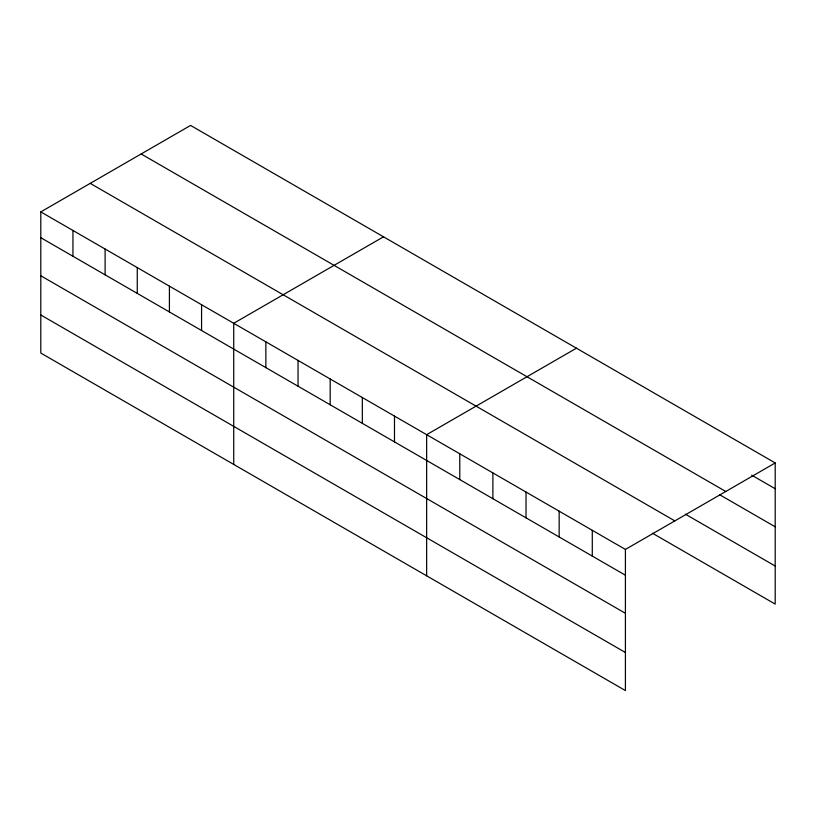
<?xml version="1.0" encoding="UTF-8"?>
<svg xmlns="http://www.w3.org/2000/svg" width="816" height="816" viewBox="0 0 816 816"><rect width="100%" height="100%" fill="white"/><g stroke="black" fill="none" stroke-linecap="round" stroke-linejoin="round"><path stroke-width="1.22" d="M625.413 613.285L625.413 549.433L40.8 211.905L40.8 353.053L625.413 690.571L625.413 613.285L40.8 275.767M652.31 533.134L775.2 604.095L775.2 462.947L190.587 125.429L40.8 211.905M383.51 236.813L233.723 323.289L233.723 464.426M576.433 348.197L426.646 434.673L426.646 575.81M625.413 549.433L775.2 462.947M751.689 475.167L775.2 488.743M141.158 153.969L725.771 491.487M719.63 494.72L775.2 526.81M685.43 514.202L775.2 566.029M90.229 183.376L674.842 520.894M40.8 237.701L625.413 575.219M40.8 314.986L625.413 652.504M592.283 530.308L592.283 556.094M559.154 511.183L559.154 536.969M526.024 492.048L526.024 517.844M492.895 472.923L492.895 498.719M459.775 453.798L459.775 479.594M394.485 416.109L394.485 441.895M362.335 397.545L362.335 423.341M330.184 378.981L330.184 404.777M298.034 360.417L298.034 386.213M265.873 341.853L265.873 367.649M201.572 304.725L201.572 330.521M169.412 286.161L169.412 311.957M137.261 267.597L137.261 293.393M105.111 249.033L105.111 274.829M72.95 230.469L72.95 256.265"/></g></svg>
